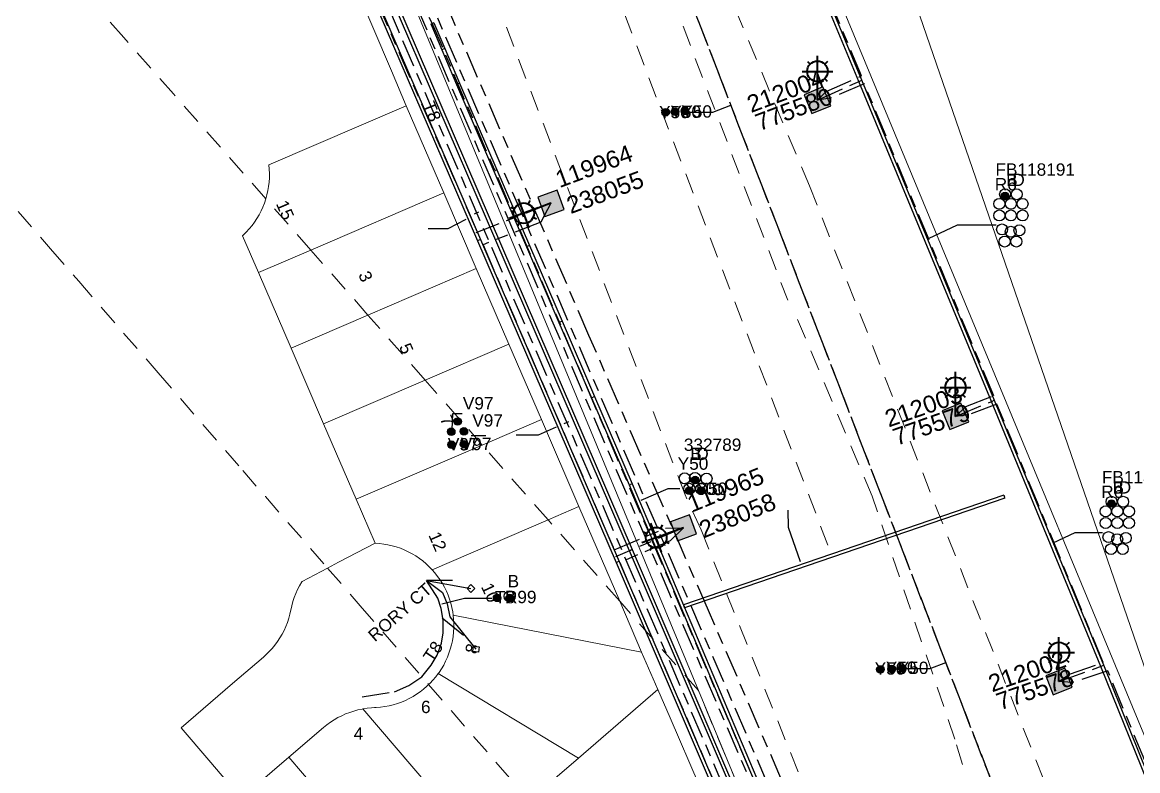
# Model space of a CAD drawing. Header units: metres. Extents: x 308616 to 310825, y 6264327 to 6267194.
# Drawn here: x 308860.1 to 309022.8, y 6266762.5 to 6266871.7 of the extents above; entities that cross this region are included whole.
import ezdxf
from ezdxf.enums import TextEntityAlignment as Align

# ---------------------------------------------------------------- set-up
doc = ezdxf.new("R2010")
doc.units = ezdxf.units.M
doc.linetypes.add('Cable Exist UG', pattern=[8.2, 4, -1.2, 1.8, -1.2])
doc.linetypes.add('Dash', pattern=[5, 3, -2])
doc.layers.get('0').update_dxf_attribs({"color": 6})
for name, color, linetype in [('_User Miscellaneous9', 7, 'Continuous'), ('Equip_SP_SL_EXT', 7, 'Continuous'), ('Mains_HV_EXT', 7, 'Continuous'), ('Mains_LV_EXT', 7, 'Continuous'), ('Mains_LV_SL_EXT', 7, 'Continuous'), ('Mains_SL_EXT', 7, 'Continuous'), ('Mains_TR_EXT', 7, 'Continuous'), ('Services_SP_EXT', 7, 'Continuous'), ('SupportsUG_SP_LV_SL_EXT', 7, 'Continuous'), ('Trench_SP_EXT', 7, 'Continuous')]:
    doc.layers.add(name, color=color, linetype=linetype)
for name, color, linetype, lineweight in [('Cadastre Developer_SP_EXT', 7, 'Continuous', 5), ('Cadastre Easements_SP_EXT', 7, 'Continuous', 5), ('Cadastre Land Parcels_SP_EXT', 7, 'Continuous', 5), ('Cadastre Roads_SP_EXT', 7, 'Continuous', 5)]:
    doc.layers.add(name, color=color, linetype=linetype, lineweight=lineweight)
doc.styles.add('COLUMN_LABEL', font='arial.ttf')
doc.styles.add('iecARIAL', font='arial.ttf', dxfattribs={"height": 2})
doc.styles.add('POLE_LABEL', font='arial.ttf')
doc.styles.get("Standard").update_dxf_attribs({"font": 'arial.ttf'})

# ---------------------------------------------------------------- blocks, each defined once
blk = doc.blocks.new('COLUMN_EXT')
blk.add_hatch(color=256).paths.add_polyline_path([(-1.49, 1.48), (-1.49, -1.49), (1.48, -1.49), (1.48, 1.48)])
blk.add_lwpolyline([(-1.49, -1.49), (1.48, -1.49), (1.48, 1.48), (-1.49, 1.48)], close=True)
for tag, height, style, flags, p in [('ASSET_NUM', 2.5, 'COLUMN_LABEL', 8, (2, 2)), ('STRUCTURE_PLANT_NUMBER', 0.2, 'POLE_LABEL', 9, (1.81, 0.03)), ('STREET_CODE', 0.2, 'COLUMN_LABEL', 9, (1.81, -0.2))]:
    blk.add_attdef(tag, text='', height=height, dxfattribs=dict(style=style, flags=flags)).set_placement(p, align=Align.MIDDLE_LEFT)
at = {"flags": 9}
for tag, p in [('COLUMN_TYPE', (1.81, -0.4)), ('OWNED_BY', (1.81, -0.6)), ('STATE', (1.81, -0.8)), ('USAGE', (1.81, -1)), ('STREETNAME', (1.81, -1.6)), ('LEGEND', (1.81, -1.2)), ('LOCATION', (1.81, -1.4)), ('SUBURB', (1.81, -1.8)), ('NOTES', (1.81, -2))]:
    blk.add_attdef(tag, text='', height=0.2, dxfattribs=at).set_placement(p, align=Align.MIDDLE_LEFT)
at = {"flags": 1}
blk.add_attdef('Z', (1.81, -2.35), '', height=0.2, dxfattribs=at)
blk = doc.blocks.new('DUCT_EXT')
blk.add_circle((0, 0.8), 0.8)
at = {"flags": 1}
blk.add_attdef('Z', (0, 0), '', height=0.2, dxfattribs=at)
at = {"flags": 9}
for tag, p in [('DUCT_CODE', (0, 0)), ('XSECT_TYPE', (0, -0.2)), ('STATE', (0, -0.6)), ('FB_REFERENCE', (0, -0.4)), ('NOTES', (0, -0.8))]:
    blk.add_attdef(tag, text='', height=0.2, dxfattribs=at).set_placement(p, align=Align.MIDDLE_LEFT)
blk = doc.blocks.new('SL_LANTERN_EXT')
at = {"lineweight": 40}
for p, q in [((-1.46, 5.68), (-1.06, 5.28)), ((0, 1.97), (0, 6.47)), ((1.46, 5.68), (1.06, 5.28)), ((-2.25, 4.22), (2.25, 4.22)), ((-1.46, 2.76), (-1.06, 3.16)), ((0, 0), (0, 2.72)), ((1.46, 2.76), (1.06, 3.16))]:
    blk.add_line(p, q, dxfattribs=at)
blk.add_circle((0, 4.22), 1.5, dxfattribs=at)
at = {"style": 'iecARIAL', "flags": 8}
blk.add_attdef('ASSET_NUM', (1.5, 1.5), '', height=2.5, dxfattribs=at)
for tag, p, height, flags in [('OPERATING_VOLTAGE', (0.98, -1.65), 0.2, 9), ('CONSTRUCTED_VOLTAGE', (0.98, -0.65), 0.2, 9), ('CONTROL_TYPE', (0.98, -0.85), 0.2, 9), ('LANTERN_PURPOSE', (0.98, -1.05), 0.2, 9), ('LANTERN_TYPE', (0.98, -1.25), 0.2, 9), ('NO_PHASES', (0.98, -1.45), 0.2, 9), ('LNUMBER', (2.18, -3.25), 2.5, 8), ('ORIENTATION', (0.98, -1.85), 0.2, 9), ('OWNED_BY', (0.98, -2.05), 0.2, 9), ('STATE', (0.98, -2.25), 0.2, 9), ('USAGE', (0.98, -2.45), 0.2, 9), ('CEXIST', (0.98, -2.65), 0.2, 9), ('CNEW', (0.98, -2.85), 0.2, 9), ('CNUMBER', (0.98, -3.05), 0.2, 9), ('CREMOVE', (0.98, -3.25), 0.2, 9), ('CREPLACE', (0.98, -3.45), 0.2, 9), ('LKINGHEIGHT', (0.98, -3.65), 0.2, 9), ('LBRACKET', (0.98, -3.85), 0.2, 9), ('LBRACKETVOCAB', (0.98, -4.05), 0.2, 9), ('LCATEGORY', (0.98, -4.25), 0.2, 9), ('LCHARGE1', (0.98, -4.45), 0.2, 9), ('LCHARGE1PERCENT', (0.98, -4.65), 0.2, 9), ('LCHARGE2', (0.98, -4.85), 0.2, 9), ('LCHARGE2PERCENT', (0.98, -5.05), 0.2, 9), ('LCHARGE3', (0.98, -5.25), 0.2, 9), ('LCHARGE3PERCENT', (0.98, -5.45), 0.2, 9), ('LEXIST', (0.98, -5.65), 0.2, 9), ('LLAMP', (0.98, -5.85), 0.2, 9), ('LLAMPVOCAB', (0.98, -6.05), 0.2, 9), ('LMAST', (0.98, -6.25), 0.2, 9), ('LMASTVOCAB', (0.98, -6.45), 0.2, 9), ('LNEW', (0.98, -6.65), 0.2, 9), ('LANTNUMBER', (0.98, -6.85), 0.2, 9), ('LOUTREACH', (0.98, -7.25), 0.2, 9), ('LOUTREACHVOCAB', (0.98, -7.45), 0.2, 9), ('LRATECODE', (0.98, -7.65), 0.2, 9), ('LREMOVE', (0.98, -7.85), 0.2, 9), ('LREPLACE', (0.98, -8.05), 0.2, 9), ('LTYPE', (0.98, -8.25), 0.2, 9), ('STREETNAME', (0.98, -9.25), 0.2, 9), ('SUBURB', (0.98, -9.45), 0.2, 1), ('LTYPEVOCAB', (0.98, -8.45), 0.2, 9), ('LEGEND', (0.98, -8.65), 0.2, 9), ('LOCATION', (0.98, -8.85), 0.2, 9), ('NOTES', (0.98, -9.05), 0.2, 9)]:
    blk.add_attdef(tag, p, '', height=height, dxfattribs=dict(flags=flags))
blk = doc.blocks.new('CCP_EXT')
at = {"flags": 9}
for tag, p in [('LIFE_SUPPORT', (0, -1.6)), ('STATE', (0, -1.8)), ('NOTES', (0, -2))]:
    blk.add_attdef(tag, text='', height=0.2, dxfattribs=at).set_placement(p, align=Align.MIDDLE_LEFT)
blk.add_wipeout([(0, 0.57), (0.57, 0), (0, -0.57), (-0.57, 0)])
blk.add_lwpolyline([(-0.57, 0), (0, 0.57), (0.57, 0), (0, -0.57), (-0.57, 0)])
at = {"flags": 1}
blk.add_attdef('Z', (0, 0), '', height=0.2, dxfattribs=at)
at = {"flags": 9}
for tag, p in [('CCP_TYPE', (0, 0)), ('CONSTRUCTED_VOLTAGE', (0, -0.2)), ('OPERATING_VOLTAGE', (0, -0.6)), ('ORIENTATION', (0, -0.8)), ('OWNED_BY', (0, -1)), ('NO_PHASES', (0, -0.4)), ('USAGE', (0, -1.2)), ('LEGEND', (0, -1.4))]:
    blk.add_attdef(tag, text='', height=0.2, dxfattribs=at).set_placement(p, align=Align.MIDDLE_LEFT)
blk = doc.blocks.new('CABLE_LARGE_EXT')
h = blk.add_hatch(color=256)
edge = h.paths.add_edge_path()
edge.add_arc((0, 0.55), 0.55, 0, 360)
blk.add_circle((0, 0.55), 0.55)
at = {"flags": 1}
blk.add_attdef('Z', (0, 0), '', height=0.2, dxfattribs=at)
at = {"flags": 9}
for tag, p in [('COND_CODE', (0, 0)), ('STATE', (0, -0.4)), ('XSECT_SIZE', (0, -0.6)), ('FB_REFERENCE', (0, -0.2)), ('NOTES', (0, -0.8))]:
    blk.add_attdef(tag, text='', height=0.2, dxfattribs=at).set_placement(p, align=Align.MIDDLE_LEFT)

msp = doc.modelspace()

# ---------------------------------------------------------------- linework, layer by layer
at = {"layer": '_User Miscellaneous9'}
for p, q in [((308982.16, 6266863.08), (308968.86, 6266895.14)), ((308982.6, 6266863.26), (308969.3, 6266895.33)), ((308948.68, 6266794.58), (308911.72, 6266880.48)), ((308949.12, 6266794.77), (308912.16, 6266880.67)), ((308909.98, 6266878.2), (308926.51, 6266839.84)), ((308910.35, 6266878.55), (308926.95, 6266840.03)), ((308919.7, 6266871.45), (308919.92, 6266871.54)), ((308919.7, 6266871.45), (308921.3, 6266867.7)), ((308920.15, 6266871.64), (308919.92, 6266871.54)), ((308920.15, 6266871.64), (308921.74, 6266867.89)), ((308921.3, 6266867.7), (308921.52, 6266867.79)), ((308921.3, 6266867.7), (308923.45, 6266862.64)), ((308921.74, 6266867.89), (308921.52, 6266867.79)), ((308921.74, 6266867.89), (308923.89, 6266862.83)), ((308923.45, 6266862.64), (308923.67, 6266862.73)), ((308923.45, 6266862.64), (308928.91, 6266849.97)), ((308923.89, 6266862.83), (308923.67, 6266862.73)), ((308923.89, 6266862.83), (308929.35, 6266850.16)), ((308982.16, 6266863.08), (308982.38, 6266863.17)), ((308982.16, 6266863.08), (308982.38, 6266863.17)), ((309001.53, 6266816.37), (308982.16, 6266863.08)), ((308982.6, 6266863.26), (308982.38, 6266863.17)), ((308982.6, 6266863.26), (308982.38, 6266863.17)), ((309001.97, 6266816.55), (308982.6, 6266863.26)), ((308928.91, 6266849.97), (308929.13, 6266850.06)), ((308928.91, 6266849.97), (308933.66, 6266838.95)), ((308929.35, 6266850.16), (308929.13, 6266850.06)), ((308929.35, 6266850.16), (308934.1, 6266839.14)), ((308926.51, 6266839.84), (308926.73, 6266839.94)), ((308926.51, 6266839.84), (308926.73, 6266839.94)), ((308926.51, 6266839.84), (308946.76, 6266792.88)), ((308926.95, 6266840.03), (308926.73, 6266839.94)), ((308926.95, 6266840.03), (308926.73, 6266839.94)), ((308926.95, 6266840.03), (308947.2, 6266793.07)), ((308933.66, 6266838.95), (308933.88, 6266839.04)), ((308933.66, 6266838.95), (308938.41, 6266827.93)), ((308934.1, 6266839.14), (308933.88, 6266839.04)), ((308934.1, 6266839.14), (308938.86, 6266828.12)), ((308938.41, 6266827.93), (308938.63, 6266828.02)), ((308938.41, 6266827.93), (308943.17, 6266816.91)), ((308938.86, 6266828.12), (308938.63, 6266828.02)), ((308938.86, 6266828.12), (308943.61, 6266817.1)), ((308943.17, 6266816.91), (308943.39, 6266817)), ((308943.17, 6266816.91), (308948.64, 6266804.21)), ((308943.61, 6266817.1), (308943.39, 6266817)), ((308943.61, 6266817.1), (308949.08, 6266804.4)), ((309001.53, 6266816.37), (309001.75, 6266816.46)), ((309001.53, 6266816.37), (309001.75, 6266816.46)), ((309017.45, 6266777.74), (309001.53, 6266816.37)), ((309001.97, 6266816.55), (309001.75, 6266816.46)), ((309001.97, 6266816.55), (309001.75, 6266816.46)), ((309017.9, 6266777.93), (309001.97, 6266816.55)), ((308948.64, 6266804.21), (308948.86, 6266804.3)), ((308948.64, 6266804.21), (309014.86, 6266647.84)), ((308949.08, 6266804.4), (308948.86, 6266804.3)), ((308949.08, 6266804.4), (309015.31, 6266648.02)), ((309003.31, 6266802.74), (308956.58, 6266786.73)), ((309003.47, 6266802.28), (308956.74, 6266786.27)), ((309003.31, 6266802.74), (309003.39, 6266802.51)), ((309003.47, 6266802.28), (309003.39, 6266802.51)), ((308948.68, 6266794.58), (308948.9, 6266794.68)), ((308948.68, 6266794.58), (308948.9, 6266794.68)), ((309019.95, 6266628.57), (308948.68, 6266794.58)), ((308949.12, 6266794.77), (308948.9, 6266794.68)), ((308949.12, 6266794.77), (308948.9, 6266794.68)), ((309020.39, 6266628.76), (308949.12, 6266794.77)), ((308946.76, 6266792.88), (308946.98, 6266792.98)), ((308946.76, 6266792.89), (308946.98, 6266792.98)), ((308946.76, 6266792.89), (309017.87, 6266627.06)), ((308947.2, 6266793.07), (308946.98, 6266792.98)), ((308947.2, 6266793.07), (308946.98, 6266792.98)), ((308947.2, 6266793.07), (309018.31, 6266627.25)), ((308956.58, 6266786.73), (308956.66, 6266786.5)), ((308956.74, 6266786.27), (308956.66, 6266786.5)), ((309017.45, 6266777.74), (309017.67, 6266777.83)), ((309017.45, 6266777.74), (309017.67, 6266777.83)), ((309032.21, 6266741.29), (309017.45, 6266777.74)), ((309017.9, 6266777.93), (309017.67, 6266777.83)), ((309017.9, 6266777.92), (309017.67, 6266777.83)), ((309032.65, 6266741.47), (309017.9, 6266777.92))]:
    msp.add_line(p, q, dxfattribs=at)
for points in [[(308957.46, 6266858.59), (308960.85, 6266858.59), (308963.49, 6266859.62)], [(309002.2, 6266842.11), (308996.52, 6266842.12), (308992.27, 6266840.1)], [(308924.27, 6266814.61), (308922.89, 6266814.61), (308922.78, 6266812.3)], [(308956.05, 6266803.66), (308954.31, 6266803.66), (308950.34, 6266801.95)], [(309017.72, 6266797.25), (309013.68, 6266797.25), (309010.48, 6266795.73)], [(308928.62, 6266787.66), (308924.61, 6266787.66), (308921.32, 6266786.81)], [(308989.19, 6266777.42), (308992.55, 6266777.42), (308994.85, 6266778.31)]]:
    msp.add_lwpolyline(points, dxfattribs=at)
at = {"layer": '_User Miscellaneous9', "linetype": 'Continuous'}
for points in [[(308919.31, 6266841.62), (308922.23, 6266841.62), (308924.89, 6266842.97)], [(308926.07, 6266843.74), (308926.74, 6266844.03)], [(308932.18, 6266811.52), (308935.42, 6266811.53), (308938.06, 6266812.7)], [(308939.16, 6266813.16), (308939.85, 6266813.45)], [(308925.59, 6266811.42), (308927.75, 6266811.44)], [(308971.82, 6266800.52), (308971.86, 6266798.07), (308973.58, 6266793.07)]]:
    msp.add_lwpolyline(points, dxfattribs=at)
at = {"layer": 'Cadastre Developer_SP_EXT', "linetype": 'Dash'}
for points in [[(308977.66, 6266795.42), (308936.84, 6266901.94)], [(308974.96, 6266847.83), (308957.76, 6266888.75)], [(308959.14, 6266797.65), (308956.81, 6266802.79), (308929.05, 6266875.38)], [(308954.73, 6266875.78), (308971.78, 6266831.16)], [(308974.96, 6266847.83), (309027.77, 6266713.94), (309071.51, 6266601.17), (309115.09, 6266495.15), (309162.38, 6266378.27)], [(309129.74, 6266403.16), (309049.37, 6266601.29), (309025.47, 6266657.91), (309016.2, 6266684.88), (309011.12, 6266708.04), (309006.14, 6266730.42), (309001.6, 6266749.09), (308996.16, 6266767.15), (308984.08, 6266802.56), (308972.96, 6266828.97)], [(308959.14, 6266797.65), (309021.52, 6266642.28)]]:
    msp.add_lwpolyline(points, dxfattribs=at)
at = {"layer": 'Cadastre Land Parcels_SP_EXT', "linetype": 'Continuous'}
for points in [[(309028.8, 6266946.86), (309023.55, 6266958.13), (309001.81, 6266950.4), (308969.37, 6266938.88), (308960.85, 6266919.5), (309004.49, 6266814.3), (309031.42, 6266749.36), (309053.07, 6266692.95), (309004.01, 6266835.16), (308981.05, 6266901.71), (308992.91, 6266925.79), (309002.07, 6266929.32), (309031.67, 6266940.71), (309028.8, 6266946.86)], [(309002.07, 6266929.32), (308992.91, 6266925.79), (308981.05, 6266901.71), (309004.01, 6266835.16), (309053.07, 6266692.95), (309069.03, 6266698.79), (309133.45, 6266722.36), (309031.67, 6266940.71), (309002.07, 6266929.32)], [(308902.2, 6266838.47), (308921.6, 6266846.81), (308916.13, 6266859.51), (308896.08, 6266850.9), (308896.14, 6266850.28), (308896.17, 6266849.65), (308896.16, 6266849.02), (308896.12, 6266848.39), (308896.05, 6266847.77), (308895.95, 6266847.15), (308895.81, 6266846.53), (308895.65, 6266845.96), (308895.64, 6266845.93), (308895.45, 6266845.33), (308895.22, 6266844.75), (308894.96, 6266844.18), (308894.67, 6266843.62), (308894.35, 6266843.08), (308894, 6266842.55), (308893.63, 6266842.05), (308893.23, 6266841.56), (308892.8, 6266841.1), (308892.36, 6266840.66), (308892.26, 6266840.57), (308894.58, 6266835.2), (308902.2, 6266838.47)], [(308910.54, 6266829), (308926.35, 6266835.79), (308921.6, 6266846.81), (308902.2, 6266838.47), (308894.58, 6266835.2), (308899.33, 6266824.17), (308910.54, 6266829)], [(308918.88, 6266819.52), (308931.11, 6266824.77), (308926.35, 6266835.79), (308910.54, 6266829), (308899.33, 6266824.17), (308904.08, 6266813.15), (308918.88, 6266819.52)], [(308927.22, 6266810.04), (308935.86, 6266813.76), (308931.11, 6266824.77), (308918.88, 6266819.52), (308904.08, 6266813.15), (308908.83, 6266802.13), (308927.22, 6266810.04)], [(308936.83, 6266799.12), (308941.33, 6266801.06), (308935.86, 6266813.76), (308927.22, 6266810.04), (308908.83, 6266802.13), (308911.59, 6266795.72), (308912.22, 6266795.68), (308912.84, 6266795.6), (308913.46, 6266795.49), (308914.07, 6266795.35), (308914.68, 6266795.18), (308915.27, 6266794.97), (308915.85, 6266794.74), (308916.42, 6266794.47), (308916.98, 6266794.18), (308917.52, 6266793.86), (308918.04, 6266793.5), (308918.54, 6266793.13), (308919.02, 6266792.72), (308919.48, 6266792.29), (308919.91, 6266791.85), (308936.83, 6266799.12)], [(308947.28, 6266787.26), (308941.33, 6266801.06), (308936.83, 6266799.12), (308919.91, 6266791.85), (308920.32, 6266791.38), (308920.71, 6266790.88), (308921.07, 6266790.37), (308921.4, 6266789.83), (308921.71, 6266789.29), (308921.99, 6266788.72), (308922.23, 6266788.14), (308922.45, 6266787.55), (308922.63, 6266786.95), (308922.79, 6266786.34), (308922.91, 6266785.73), (308922.98, 6266785.24), (308950.47, 6266779.84), (308947.28, 6266787.26)], [(308950.47, 6266779.84), (308922.98, 6266785.24), (308923.04, 6266784.61), (308923.07, 6266783.98), (308923.07, 6266783.36), (308923.03, 6266782.73), (308922.96, 6266782.1), (308922.86, 6266781.48), (308922.73, 6266780.87), (308922.56, 6266780.26), (308922.36, 6266779.67), (308922.14, 6266779.08), (308921.88, 6266778.51), (308921.59, 6266777.95), (308921.27, 6266777.41), (308920.93, 6266776.88), (308920.81, 6266776.72), (308941.28, 6266764.35), (308952.84, 6266774.36), (308950.47, 6266779.84)], [(308943.45, 6266747.25), (308958.85, 6266760.41), (308954.62, 6266770.24), (308952.84, 6266774.36), (308941.28, 6266764.35), (308934.08, 6266758.17), (308929.89, 6266754.59), (308936.02, 6266746.18), (308935.84, 6266743.89), (308913.25, 6266724.55), (308914.71, 6266722.67), (308943.45, 6266747.25)], [(308916.95, 6266743.51), (308926.68, 6266751.84), (308909.8, 6266771.55), (308909.7, 6266771.53), (308909.09, 6266771.4), (308908.48, 6266771.23), (308907.88, 6266771.04), (308907.29, 6266770.81), (308906.71, 6266770.55), (308906.15, 6266770.27), (308905.6, 6266769.95), (308905.07, 6266769.61), (308904.56, 6266769.24), (308904.07, 6266768.84), (308898.99, 6266764.49), (308916.95, 6266743.51)]]:
    msp.add_lwpolyline(points, close=True, dxfattribs=at)
for points in [[(309016.26, 6266627.05), (309007.85, 6266648.94), (308991.24, 6266692.22), (308972.28, 6266741.62), (308958.76, 6266774.21), (308910.48, 6266890.63), (308889.9, 6266900.83), (308646.76, 6266837.03)], [(308843.19, 6266880.2), (308861.19, 6266884.97), (308881.06, 6266890.25), (308908.69, 6266877.08), (308913.97, 6266864.6), (308916.13, 6266859.51), (308921.6, 6266846.81), (308926.35, 6266835.79), (308931.11, 6266824.77), (308935.86, 6266813.76), (308941.33, 6266801.06), (308947.28, 6266787.26), (308950.47, 6266779.84), (308952.84, 6266774.36), (308954.62, 6266770.24), (308958.85, 6266760.41), (308964.73, 6266746.76), (308971.43, 6266731.19), (308979.59, 6266712.26), (308985.31, 6266698.94), (308989.35, 6266689.54), (308999.98, 6266664.85), (309007.89, 6266646.5)], [(308934.08, 6266758.17), (308941.28, 6266764.35), (308920.81, 6266776.72), (308920.43, 6266776.22), (308920.03, 6266775.74), (308919.6, 6266775.28), (308919.39, 6266775.09), (308919.14, 6266774.85), (308918.67, 6266774.44), (308918.17, 6266774.05), (308917.65, 6266773.7), (308917.12, 6266773.37), (308916.57, 6266773.06), (308916, 6266772.79), (308915.42, 6266772.55), (308914.83, 6266772.34), (308914.23, 6266772.15), (308913.62, 6266772), (308913, 6266771.89), (308912.38, 6266771.8), (308911.75, 6266771.75), (308911.49, 6266771.74), (308911.05, 6266771.71), (308910.42, 6266771.65), (308909.8, 6266771.55), (308926.68, 6266751.84)]]:
    msp.add_lwpolyline(points, dxfattribs=at)
at = {"layer": 'Cadastre Roads_SP_EXT', "linetype": 'Continuous'}
msp.add_lwpolyline([(308898.99, 6266764.49), (308904.07, 6266768.84), (308904.56, 6266769.24), (308905.07, 6266769.61), (308905.6, 6266769.95), (308906.15, 6266770.27), (308906.71, 6266770.55), (308907.29, 6266770.81), (308907.88, 6266771.04), (308908.48, 6266771.23), (308909.09, 6266771.4), (308909.7, 6266771.53), (308909.8, 6266771.55), (308910.42, 6266771.65), (308911.05, 6266771.71), (308911.49, 6266771.74), (308911.75, 6266771.75), (308912.38, 6266771.8), (308913, 6266771.89), (308913.62, 6266772), (308914.23, 6266772.15), (308914.83, 6266772.34), (308915.42, 6266772.55), (308916, 6266772.79), (308916.57, 6266773.06), (308917.12, 6266773.37), (308917.65, 6266773.7), (308918.17, 6266774.05), (308918.67, 6266774.44), (308919.14, 6266774.85), (308919.39, 6266775.09), (308919.6, 6266775.28), (308920.03, 6266775.74), (308920.43, 6266776.22), (308920.81, 6266776.72), (308920.93, 6266776.88), (308921.27, 6266777.41), (308921.59, 6266777.95), (308921.88, 6266778.51), (308922.14, 6266779.08), (308922.36, 6266779.67), (308922.56, 6266780.26), (308922.73, 6266780.87), (308922.86, 6266781.48), (308922.96, 6266782.1), (308923.03, 6266782.73), (308923.07, 6266783.36), (308923.07, 6266783.98), (308923.04, 6266784.61), (308922.98, 6266785.24), (308922.91, 6266785.73), (308922.79, 6266786.34), (308922.63, 6266786.95), (308922.45, 6266787.55), (308922.23, 6266788.14), (308921.99, 6266788.72), (308921.71, 6266789.29), (308921.4, 6266789.83), (308921.07, 6266790.37), (308920.71, 6266790.88), (308920.32, 6266791.38), (308919.91, 6266791.85), (308919.48, 6266792.29), (308919.02, 6266792.72), (308918.54, 6266793.13), (308918.04, 6266793.5), (308917.52, 6266793.86), (308916.98, 6266794.18), (308916.42, 6266794.47), (308915.85, 6266794.74), (308915.27, 6266794.97), (308914.68, 6266795.18), (308914.07, 6266795.35), (308913.46, 6266795.49), (308912.84, 6266795.6), (308912.22, 6266795.68), (308911.59, 6266795.72), (308906.26, 6266792.93), (308904.65, 6266792.08), (308900.94, 6266790.13), (308900.89, 6266790.06), (308900.57, 6266789.52), (308900.28, 6266788.96), (308900.02, 6266788.39), (308899.8, 6266787.8), (308899.6, 6266787.2), (308899.43, 6266786.6), (308899.16, 6266785.37), (308898.99, 6266784.76), (308898.79, 6266784.16), (308898.57, 6266783.57), (308898.31, 6266783), (308898.02, 6266782.44), (308897.7, 6266781.89), (308897.35, 6266781.36), (308896.97, 6266780.86), (308896.57, 6266780.37), (308896.15, 6266779.9), (308895.7, 6266779.46), (308895.3, 6266779.1), (308890.8, 6266775.25), (308883.27, 6266768.8), (308887.31, 6266764.07), (308892.05, 6266758.54), (308898.99, 6266764.49)], close=True, dxfattribs=at)
at = {"layer": 'Mains_LV_EXT', "linetype": 'Cable Exist UG'}
msp.add_lwpolyline([(308909.69, 6266773.31), (308914.44, 6266774.06), (308916.51, 6266774.95), (308918.4, 6266776.24), (308919.78, 6266777.93), (308920.62, 6266779.39), (308921.25, 6266781.12), (308921.52, 6266782.62), (308921.54, 6266784.51), (308921.24, 6266786.21), (308920.72, 6266787.7), (308919.09, 6266790.26)], dxfattribs=at)
at = {"layer": 'Mains_LV_SL_EXT', "linetype": 'Cable Exist UG'}
for points in [[(308937.24, 6266845.3), (308926.54, 6266841.07), (308911.52, 6266875.52), (308912.54, 6266878.33), (308911.82, 6266880.01), (308886.6, 6266892.04), (308880.34, 6266892.24)], [(308937.24, 6266845.3), (308935.76, 6266842.56), (308927.33, 6266839.24), (308946.48, 6266794.73), (308953.93, 6266797.92), (308956.57, 6266797.97)], [(308956.57, 6266797.97), (308954.63, 6266796.05), (308947.27, 6266792.89), (308966.31, 6266748.64), (308974.03, 6266751.97), (308976.43, 6266751.91)], [(309013.96, 6266735.07), (309032.78, 6266741.88), (309032.78, 6266741.88), (309030.11, 6266748.85), (309018.48, 6266777.09), (309013.29, 6266775.39), (309011.36, 6266775.54)]]:
    msp.add_lwpolyline(points, dxfattribs=at)
at = {"layer": 'Mains_SL_EXT', "linetype": 'Cable Exist UG'}
for points in [[(308976.12, 6266860.32), (308977.41, 6266861.58), (308982.53, 6266863.88), (308982.53, 6266863.88), (308966.9, 6266901.53), (308969.61, 6266902.58), (308970.25, 6266904.04)], [(308996.26, 6266814.22), (308997.77, 6266815.65), (309001.83, 6266817.22), (309001.83, 6266817.22), (308982.96, 6266862.72), (308977.99, 6266860.62), (308976.12, 6266860.32)], [(309011.36, 6266775.54), (309012.9, 6266776.63), (309017.81, 6266778.32), (309017.81, 6266778.32), (309003.22, 6266813.8), (309002.3, 6266816.01), (308998.22, 6266814.44), (308996.26, 6266814.22)]]:
    msp.add_lwpolyline(points, dxfattribs=at)
at = {"layer": 'Trench_SP_EXT', "linetype": 'Cable Exist UG'}
for points in [[(308976.12, 6266860.32), (308982.38, 6266863.17)], [(308937.25, 6266845.3), (308926.29, 6266840.97)], [(308996.26, 6266814.22), (309001.75, 6266816.46)], [(308956.58, 6266797.97), (308946.66, 6266793.72)], [(308922.86, 6266790.26), (308919.09, 6266790.26)], [(308924.46, 6266782.23), (308921.31, 6266784.87)], [(309011.36, 6266775.54), (309017.67, 6266777.83)]]:
    msp.add_lwpolyline(points, dxfattribs=at)

# ---------------------------------------------------------------- block references
at = {"layer": '_User Miscellaneous9'}
for name, p in [('CABLE_LARGE_EXT', (308953.97, 6266858.03)), ('CABLE_LARGE_EXT', (308955.34, 6266858.11)), ('CABLE_LARGE_EXT', (308956.78, 6266858.2)), ('DUCT_EXT', (309003.5, 6266845.82)), ('CABLE_LARGE_EXT', (309003.5, 6266845.82)), ('DUCT_EXT', (309005.2, 6266845.82)), ('DUCT_EXT', (309002.65, 6266844.42)), ('DUCT_EXT', (309004.35, 6266844.42)), ('DUCT_EXT', (309006.05, 6266844.42)), ('DUCT_EXT', (309002.65, 6266842.72)), ('DUCT_EXT', (309004.35, 6266842.72)), ('DUCT_EXT', (309006.05, 6266842.72)), ('DUCT_EXT', (309003.06, 6266840.68)), ('DUCT_EXT', (309004.33, 6266840.35)), ('DUCT_EXT', (309005.59, 6266840.56)), ('DUCT_EXT', (309003.43, 6266838.92)), ('DUCT_EXT', (309005.14, 6266838.92)), ('CABLE_LARGE_EXT', (308923.63, 6266812.92)), ('CABLE_LARGE_EXT', (308922.69, 6266811.42)), ('CABLE_LARGE_EXT', (308924.54, 6266811.48)), ('CABLE_LARGE_EXT', (308922.74, 6266809.53)), ('CABLE_LARGE_EXT', (308924.57, 6266809.59)), ('DUCT_EXT', (308956.76, 6266804.38)), ('DUCT_EXT', (308958.26, 6266804.42)), ('CABLE_LARGE_EXT', (308958.28, 6266804.38)), ('DUCT_EXT', (308959.94, 6266804.34)), ('DUCT_EXT', (308957.43, 6266802.85)), ('CABLE_LARGE_EXT', (308957.43, 6266802.85)), ('DUCT_EXT', (308959.17, 6266802.84)), ('CABLE_LARGE_EXT', (308959.17, 6266802.84)), ('DUCT_EXT', (309019.02, 6266800.96)), ('DUCT_EXT', (309020.72, 6266800.96)), ('DUCT_EXT', (309018.17, 6266799.56)), ('CABLE_LARGE_EXT', (309019.02, 6266800.96)), ('DUCT_EXT', (309019.87, 6266799.56)), ('DUCT_EXT', (309021.57, 6266799.56)), ('DUCT_EXT', (309018.17, 6266797.86)), ('DUCT_EXT', (309019.87, 6266797.86)), ('DUCT_EXT', (309021.57, 6266797.86)), ('DUCT_EXT', (309018.58, 6266795.81)), ('DUCT_EXT', (309021.11, 6266795.69)), ('DUCT_EXT', (309018.95, 6266794.06)), ('DUCT_EXT', (309019.85, 6266795.49)), ('DUCT_EXT', (309020.66, 6266794.06)), ('CABLE_LARGE_EXT', (308929.39, 6266787.19)), ('DUCT_EXT', (308931.22, 6266787.17)), ('CABLE_LARGE_EXT', (308931.22, 6266787.17)), ('CABLE_LARGE_EXT', (308985.31, 6266776.75)), ('CABLE_LARGE_EXT', (308986.96, 6266776.81)), ('CABLE_LARGE_EXT', (308988.49, 6266776.91))]:
    msp.add_blockref(name, p, dxfattribs=at)
at = {"layer": 'Equip_SP_SL_EXT'}
ref = msp.add_blockref('SL_LANTERN_EXT', (308976.12, 6266860.32), dxfattribs=at)
ref.add_attrib('ASSET_NUM', '212004', dxfattribs={"layer": '0', "height": 2.5, "rotation": 20.4003, "style": 'iecARIAL'}).set_placement((308977.62, 6266861.82), align=Align.BOTTOM_RIGHT)
ref = msp.add_blockref('SL_LANTERN_EXT', (308937.24, 6266845.3), dxfattribs=dict(at, rotation=110.0574387362183))
ref.add_attrib('ASSET_NUM', '119964', dxfattribs={"layer": '0', "height": 2.5, "rotation": 20.4471, "style": 'iecARIAL'}).set_placement((308938.75, 6266846.8), align=Align.BOTTOM_LEFT)
ref = msp.add_blockref('SL_LANTERN_EXT', (308996.26, 6266814.22), dxfattribs=at)
ref.add_attrib('ASSET_NUM', '212003', dxfattribs={"layer": '0', "height": 2.5, "rotation": 19.2115, "style": 'iecARIAL'}).set_placement((308997.76, 6266815.72), align=Align.BOTTOM_RIGHT)
ref = msp.add_blockref('SL_LANTERN_EXT', (308956.57, 6266797.97), dxfattribs=dict(at, rotation=110.0574387362183))
ref.add_attrib('ASSET_NUM', '119965', dxfattribs={"layer": '0', "height": 2.5, "rotation": 22.098, "style": 'iecARIAL'}).set_placement((308958.07, 6266799.47), align=Align.BOTTOM_LEFT)
ref = msp.add_blockref('SL_LANTERN_EXT', (309011.36, 6266775.54), dxfattribs=at)
ref.add_attrib('ASSET_NUM', '212002', dxfattribs={"layer": '0', "height": 2.5, "rotation": 18.982, "style": 'iecARIAL'}).set_placement((309012.86, 6266777.04), align=Align.BOTTOM_RIGHT)
at = {"layer": 'SupportsUG_SP_LV_SL_EXT'}
ref = msp.add_blockref('COLUMN_EXT', (308976.12, 6266860.32), dxfattribs=dict(at, rotation=292.6491273638134))
ref.add_attrib('ASSET_NUM', '775580', dxfattribs={"layer": '0', "height": 2.5, "rotation": 20.6151, "style": 'COLUMN_LABEL'}).set_placement((308978.12, 6266861.07), align=Align.MIDDLE_RIGHT)
ref = msp.add_blockref('COLUMN_EXT', (308937.24, 6266845.3), dxfattribs=dict(at, rotation=110.0574387362183))
ref.add_attrib('ASSET_NUM', '238055', dxfattribs={"layer": '0', "height": 2.5, "rotation": 20.4471, "style": 'COLUMN_LABEL'}).set_placement((308939.24, 6266846.05), align=Align.TOP_LEFT)
ref = msp.add_blockref('COLUMN_EXT', (308996.26, 6266814.22), dxfattribs=dict(at, rotation=292.4134111350182))
ref.add_attrib('ASSET_NUM', '775579', dxfattribs={"layer": '0', "height": 2.5, "rotation": 19.4496, "style": 'COLUMN_LABEL'}).set_placement((308998.26, 6266814.97), align=Align.MIDDLE_RIGHT)
ref = msp.add_blockref('COLUMN_EXT', (308956.57, 6266797.97), dxfattribs=dict(at, rotation=110.0574387362183))
ref.add_attrib('ASSET_NUM', '238058', dxfattribs={"layer": '0', "height": 2.5, "rotation": 22.131, "style": 'COLUMN_LABEL'}).set_placement((308958.58, 6266798.72), align=Align.TOP_LEFT)
ref = msp.add_blockref('COLUMN_EXT', (309011.36, 6266775.54), dxfattribs=dict(at, rotation=291.5046525869788))
ref.add_attrib('ASSET_NUM', '775578', dxfattribs={"layer": '0', "height": 2.5, "rotation": 19.0454, "style": 'COLUMN_LABEL'}).set_placement((309013.36, 6266776.3), align=Align.MIDDLE_RIGHT)

# ---------------------------------------------------------------- texts
at = {"layer": '_User Miscellaneous9'}
for s, p in [('Y50', (308953.01, 6266857.71)), ('Y50', (308954.66, 6266857.75)), ('Y50', (308956.26, 6266857.79)), ('FB118191', (309002.09, 6266849.32)), ('B', (309003.65, 6266847.82)), ('D', (309004.55, 6266847.82)), ('R6', (309001.99, 6266847.18)), ('V97', (308924.39, 6266815.22)), ('V97', (308925.76, 6266812.73)), ('V97', (308922.2, 6266809.25)), ('V97', (308924.08, 6266809.29)), ('332789', (308956.63, 6266809.18)), ('B', (308957.56, 6266807.86)), ('D', (308958.44, 6266807.86)), ('Y50', (308955.73, 6266806.43)), ('FB118191', (309017.61, 6266804.45)), ('Y50', (308956.74, 6266802.77)), ('Y50', (308958.48, 6266802.77)), ('R6', (309017.52, 6266802.32)), ('B', (309019.17, 6266802.96)), ('D', (309020.07, 6266802.96)), ('B', (308930.92, 6266789.28)), ('T8', (308929.07, 6266786.95)), ('R99', (308930.52, 6266786.97)), ('Y50', (308984.47, 6266776.55)), ('Y50', (308986.1, 6266776.66)), ('Y50', (308987.84, 6266776.64))]:
    msp.add_text(s, height=1.8, dxfattribs=at).set_placement(p)
at = {"layer": 'Cadastre Land Parcels_SP_EXT'}
for s, rotation, p in [('15', 293.4, (308897.09, 6266845.24)), ('3', 293.4, (308909.1, 6266834.91)), ('5', 293.4, (308915.05, 6266824.4)), ('7', 293.4, (308920.99, 6266813.9)), ('12', 293.4, (308919.33, 6266796.9)), ('10', 294.9, (308927, 6266789.39)), ('8', 75.73, (308926.41, 6266779.44))]:
    msp.add_text(s, height=1.8, rotation=rotation, dxfattribs=at).set_placement(p)
for s, p in [('6', (308918.28, 6266770.94)), ('4', (308908.47, 6266767.06))]:
    msp.add_text(s, height=1.8, dxfattribs=at).set_placement(p)
at = {"layer": 'Cadastre Roads_SP_EXT'}
msp.add_text('RORY CT', height=1.8, rotation=41.2068, dxfattribs=at).set_placement((308911.55, 6266781.25))
at = {"layer": 'Mains_LV_EXT'}
msp.add_text('T8', height=1.8, rotation=55.9268, dxfattribs=at).set_placement((308919.96, 6266778.2))
at = {"layer": 'Mains_LV_SL_EXT'}
msp.add_text('T8', height=1.8, rotation=292.1449, dxfattribs=at).set_placement((308918.51, 6266859.72))

# ---------------------------------------------------------------- next in the draw order: block references
at = {"layer": 'Services_SP_EXT'}
msp.add_blockref('CCP_EXT', (308925.57, 6266789.12), dxfattribs=at)
at = {"layer": 'Services_SP_EXT', "rotation": 307.7425748785255}
msp.add_blockref('CCP_EXT', (308926.3, 6266780.25), dxfattribs=at)

# ---------------------------------------------------------------- next in the draw order: block references
at = {"layer": 'Services_SP_EXT'}
msp.add_blockref('CCP_EXT', (308925.57, 6266789.12), dxfattribs=at)
at = {"layer": 'Services_SP_EXT', "rotation": 307.7425748785255}
msp.add_blockref('CCP_EXT', (308926.3, 6266780.25), dxfattribs=at)

# ---------------------------------------------------------------- next in the draw order: linework, layer by layer
at = {"layer": 'Cadastre Easements_SP_EXT', "linetype": 'Dash'}
for points in [[(308972.28, 6266741.62), (308958.76, 6266774.21), (308947.28, 6266787.26), (308936.83, 6266799.12), (308927.22, 6266810.04), (308918.88, 6266819.52), (308910.54, 6266829), (308902.2, 6266838.47), (308895.65, 6266845.96), (308882.17, 6266861.26), (308874.93, 6266869.46), (308861.19, 6266884.97)], [(308859.5, 6266844.12), (308864.24, 6266838.65), (308868.35, 6266833.92), (308879.92, 6266820.58), (308892.29, 6266806.32), (308895.59, 6266802.52), (308904.65, 6266792.08), (308909.43, 6266786.58), (308919.39, 6266775.09), (308934.08, 6266758.17)]]:
    msp.add_lwpolyline(points, dxfattribs=at)
at = {"layer": 'Cadastre Roads_SP_EXT', "linetype": 'Continuous'}
msp.add_lwpolyline([(309160.02, 6266413.79), (309107.25, 6266551.5), (309105.42, 6266556.26), (309078.17, 6266627.41), (309074.56, 6266636.84), (309053.07, 6266692.95), (309031.42, 6266749.36), (309004.49, 6266814.3), (308960.85, 6266919.5), (308938.85, 6266906.89), (308910.48, 6266890.63), (308958.76, 6266774.21), (308972.28, 6266741.62), (308991.24, 6266692.22), (309007.85, 6266648.95), (309016.26, 6266627.05), (309024.56, 6266605.41), (309105.11, 6266395.33), (309160.02, 6266413.79)], close=True, dxfattribs=at)
at = {"layer": 'Mains_HV_EXT', "linetype": 'Cable Exist UG'}
for points in [[(309199.4, 6266308.07), (309180.63, 6266355.1), (309161.18, 6266402.3), (309161.18, 6266402.3), (309104.07, 6266551.39), (309096.92, 6266570.08), (309096.92, 6266570.08), (309075.36, 6266626.32), (309050.32, 6266691.9), (309037.38, 6266725.45), (308990.52, 6266704.87), (308914.03, 6266882.47), (308884.66, 6266896.48), (308804.08, 6266875.1), (308792.69, 6266913.13), (308778.97, 6266951.5), (308778.57, 6266954.21)], [(309194.68, 6266303.66), (309175.75, 6266351.03), (309155.83, 6266399.63), (309045.77, 6266686.95), (309033.99, 6266717.59), (308994.93, 6266700.2), (308994.93, 6266700.2), (308915.71, 6266883.89), (308884.86, 6266898.62), (308805.33, 6266877.5), (308794.56, 6266913.64), (308779.29, 6266954.21)], [(309196.19, 6266305.3), (309177.61, 6266351.8), (309177.61, 6266351.8), (309157.45, 6266400.96), (309047.62, 6266687.68), (309047.62, 6266687.68), (309035.11, 6266720.28), (309035.11, 6266720.28), (308988.51, 6266699.6), (308988.51, 6266699.6), (308914.99, 6266870.48), (308913.24, 6266874.58), (308913.24, 6266874.58), (308911.2, 6266879.34), (308870.5, 6266898.93), (308808.35, 6266882.73), (308808.35, 6266882.73), (308799.85, 6266910.17), (308798.37, 6266914.95), (308782.26, 6266952.31), (308781.62, 6266954.21)], [(309075.51, 6266621.12), (309034.8, 6266726.64), (308993.66, 6266708.51), (308960.21, 6266785.92), (308942.79, 6266826.01), (308922.76, 6266872.44), (308922.76, 6266872.44), (308916.06, 6266888.14), (308901.53, 6266895.18), (308901.53, 6266895.18), (308885.05, 6266902.72), (308878.1, 6266900.66), (308878.1, 6266900.66), (308864.82, 6266929.55), (308802.32, 6266909.07), (308783.28, 6266953.06), (308782.95, 6266954.21)]]:
    msp.add_lwpolyline(points, dxfattribs=at)
at = {"layer": 'Mains_TR_EXT', "linetype": 'Cable Exist UG'}
for points in [[(308778.26, 6266960.11), (308783.66, 6266983.43), (308828.9, 6266993.74), (308830.43, 6266994.09), (308857.93, 6266958.06), (308903.33, 6266901.04), (308919.83, 6266871.73), (308919.83, 6266871.73), (309016.45, 6266644.52), (309027.04, 6266616.57), (309027.04, 6266616.57), (309040.72, 6266580.99), (309068.24, 6266503.76), (309078.27, 6266477.62), (309087.41, 6266456.28)], [(309146.06, 6266530.51), (309078.19, 6266562.24), (308937.27, 6266927.62), (308914.54, 6266948.56), (308858.87, 6266943.76), (308803.39, 6266927.8), (308781.12, 6266953.19), (308780.26, 6266954.17)]]:
    msp.add_lwpolyline(points, dxfattribs=at)
at = {"layer": 'Services_SP_EXT'}
for points in [[(308919.09, 6266790.26), (308921.42, 6266788.55), (308922.1, 6266786.85), (308922.5, 6266784.97), (308926.3, 6266780.25)], [(308919.09, 6266790.26), (308925.57, 6266789.12)]]:
    msp.add_lwpolyline(points, dxfattribs=at)
at = {"layer": 'Trench_SP_EXT', "linetype": 'Cable Exist UG'}
msp.add_lwpolyline([(309146.06, 6266530.51), (309110.49, 6266547.14), (309078.19, 6266562.24), (309076.9, 6266565.6), (308937.16, 6266927.89), (308896.4, 6266953.99), (308867.73, 6266945.97)], dxfattribs=at)

doc.saveas('drawing.dxf')
